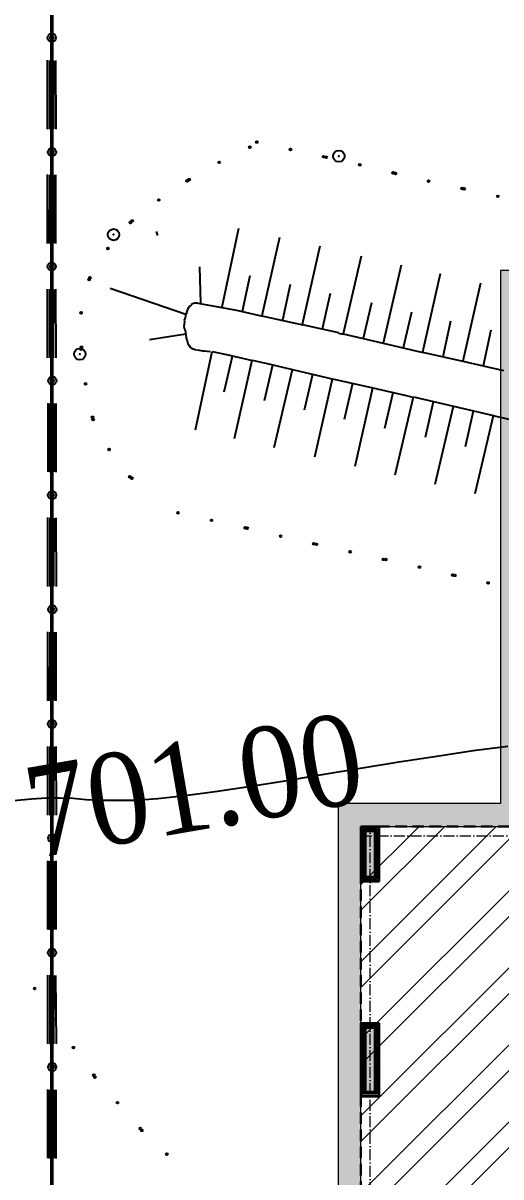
# Model space of a CAD drawing. Header units: millimetres. Extents: x 1353783 to 6492029790, y -7276956 to -512500.
# Drawn here: x 9952436 to 9954524, y -2850281 to -2845237 of the extents above; entities that cross this region are included whole.
import ezdxf

# ---------------------------------------------------------------- set-up
doc = ezdxf.new("R2010")
doc.units = ezdxf.units.MM
for name, pattern in [('( Dashed )', [0.75, 0.5, -0.25]), ('482 Границы районов', [5, 3, -1, 0, -1]), ('ACAD_ISO10W100', [18, 12, -3, 0, -3]), ('CONTI', [0]), ('осевая', [50.8, 31.75, -6.35, 6.35, -6.35])]:
    doc.linetypes.add(name, pattern=pattern)
doc.layers.get('0').update_dxf_attribs({"lineweight": 5})
doc.layers.get('Defpoints').update_dxf_attribs({"color": 255})
for name, color, linetype, lineweight in [('!A-DIAFRAGM типовой', 142, 'Continuous', 0), ('7земля', 7, 'Continuous', 30), ('DIAFRAGM', 46, 'Continuous', 30), ('INSULATION', 81, 'Continuous', 5), ('ГП-Граница учасика ИЖС', 3, 'Continuous', 5), ('ГР.УЧ', 12, 'ограждение1', 40), ('оси', 231, 'осевая', 9)]:
    doc.layers.add(name, color=color, linetype=linetype, lineweight=lineweight)
for name, color, linetype in [('GORIZUNKNOWN', 32, 'CONTI'), ('PI_DTUNKNOWN', 250, 'CONTI'), ('SIT_LГРАНИЦЫ', 10, 'CONTI'), ('SIT_LРЕЛЬЕФ', 7, 'CONTI'), ('Заливка', 7, 'Continuous'), ('РЕЛЬЕФ', 7, 'CONTI')]:
    doc.layers.add(name, color=color, linetype=linetype)
doc.styles.add('tandem1', font='', dxfattribs={"width": 0.9})
doc.styles.get('tandem1').set_extended_font_data('Times New Roman')
doc.linetypes.add('ограждение1', pattern='A,6.35,-2.54,[133,ltypeshp.shx,S=2.54,R=0,X=-2.54,Y=0],-2.54,25.4', length=36.83)

# ---------------------------------------------------------------- blocks, each defined once
blk = doc.blocks.new('амвамвам')
at = {"lineweight": 30, "ltscale": 100, "true_color": 0x939598}
h = blk.add_hatch(color=252, dxfattribs=at)
h.dxf.hatch_style = 1
h.paths.add_polyline_path([(9742031, -3645600), (9742531, -3645600), (9742531, -3635980), (9728831, -3635980), (9728831, -3647630), (9725281, -3647630), (9725281, -3660380), (9745031, -3660380), (9745031, -3659881), (9725781, -3659881), (9725781, -3648130), (9729331, -3648130), (9729331, -3636480), (9742031, -3636480)])
h.paths.add_polyline_path([(9742031, -3648400), (9742531, -3648400), (9742531, -3653481), (9742031, -3653481)], flags=17)
at = {"color": 251, "lineweight": 15, "ltscale": 100, "true_color": 0x636466}
blk.add_lwpolyline([(9742031, -3645600), (9742531, -3645600), (9742531, -3635980), (9728831, -3635980), (9728831, -3647630), (9725281, -3647630), (9725281, -3660380), (9745031, -3660380), (9745031, -3659881), (9725781, -3659881), (9725781, -3648130), (9729331, -3648130), (9729331, -3636480), (9742031, -3636480)], close=True, dxfattribs=at)
blk = doc.blocks.new('апрапрапрары')
at = {"layer": '!A-DIAFRAGM типовой', "lineweight": 0, "ltscale": 100, "true_color": 0x000000}
h = blk.add_hatch(color=18, dxfattribs=at)
h.dxf.hatch_style = 1
h.paths.add_polyline_path([(9768751, -3283577), (9768751, -3283777), (9770151, -3283777), (9770151, -3283577)])
h = blk.add_hatch(color=18, dxfattribs=at)
h.dxf.hatch_style = 1
h.paths.add_polyline_path([(9773451, -3283577), (9773451, -3283777), (9774451, -3283777), (9774451, -3283577)])
at = {"layer": 'INSULATION', "ltscale": 0.5, "true_color": 0x000000}
h = blk.add_hatch(dxfattribs=at)
h.set_pattern_fill('ANSI37', color=18, scale=9.999998, angle=180)
h.set_pattern_definition([(225, (9768750.664, -3289844.7), (22.45064, -22.45064), []), (315, (9768750.664, -3289844.7), (22.45064, 22.45064), [])])
h.paths.add_polyline_path([(9768751, -3283827), (9768701, -3283827), (9768701, -3283527), (9768751, -3283527)])
h = blk.add_hatch(dxfattribs=at)
h.set_pattern_fill('ANSI37', color=18, scale=9.999998, angle=90)
h.set_pattern_definition([(135, (9765332.54, -3283576.586), (-22.45064, -22.45064), []), (225, (9765332.54, -3283576.586), (22.45064, -22.45064), [])])
h.paths.add_polyline_path([(9768751, -3283577), (9768751, -3283527), (9770151, -3283527), (9770151, -3283577)])
h = blk.add_hatch(dxfattribs=at)
h.set_pattern_fill('ANSI37', color=18, scale=9.999998, angle=180)
h.set_pattern_definition([(225, (9770200.66, -3289844.7), (22.45064, -22.45064), []), (315, (9770200.66, -3289844.7), (22.45064, 22.45064), [])])
h.paths.add_polyline_path([(9770201, -3283827), (9770151, -3283827), (9770151, -3283527), (9770201, -3283527)])
h = blk.add_hatch(dxfattribs=at)
h.set_pattern_fill('ANSI37', color=18, scale=9.999998, angle=180)
h.set_pattern_definition([(225, (9773450.66, -3289844.69), (22.45064, -22.45064), []), (315, (9773450.66, -3289844.69), (22.45064, 22.45064), [])])
h.paths.add_polyline_path([(9773451, -3283827), (9773401, -3283827), (9773401, -3283527), (9773451, -3283527)])
h = blk.add_hatch(dxfattribs=at)
h.set_pattern_fill('ANSI37', color=18, scale=9.999998, angle=90)
h.set_pattern_definition([(135, (9770032.537, -3283576.576), (-22.45064, -22.45064), []), (225, (9770032.537, -3283576.576), (22.45064, -22.45064), [])])
h.paths.add_polyline_path([(9773451, -3283577), (9773451, -3283527), (9774451, -3283527), (9774451, -3283577)])
h = blk.add_hatch(dxfattribs=at)
h.set_pattern_fill('ANSI37', color=18, scale=9.999998, angle=180)
h.set_pattern_definition([(225, (9774500.663, -3289844.69), (22.45064, -22.45064), []), (315, (9774500.663, -3289844.69), (22.45064, 22.45064), [])])
h.paths.add_polyline_path([(9774501, -3283827), (9774451, -3283827), (9774451, -3283527), (9774501, -3283527)])
h = blk.add_hatch(dxfattribs=at)
h.set_pattern_fill('ANSI37', color=18, scale=9.999998, angle=90)
h.set_pattern_definition([(135, (9765332.54, -3283826.586), (-22.45064, -22.45064), []), (225, (9765332.54, -3283826.586), (22.45064, -22.45064), [])])
h.paths.add_polyline_path([(9768751, -3283827), (9768751, -3283777), (9770151, -3283777), (9770151, -3283827)])
h = blk.add_hatch(dxfattribs=at)
h.set_pattern_fill('ANSI37', color=18, scale=9.999998, angle=90)
h.set_pattern_definition([(135, (9770032.537, -3283826.575), (-22.45064, -22.45064), []), (225, (9770032.537, -3283826.575), (22.45064, -22.45064), [])])
h.paths.add_polyline_path([(9773451, -3283827), (9773451, -3283777), (9774451, -3283777), (9774451, -3283827)])
at = {"layer": '7земля', "color": 18, "linetype": '( Dashed )', "lineweight": 30, "ltscale": 500, "true_color": 0x000000}
for p, q in [((9762801, -3283477), (9774551, -3283477)), ((9774551, -3283477), (9774551, -3287227))]:
    blk.add_line(p, q, dxfattribs=at)
at = {"layer": '7земля', "color": 18, "lineweight": 30, "ltscale": 100, "true_color": 0x000000}
for p, q in [((9768651, -3283477), (9770251, -3283477)), ((9768651, -3283877), (9768651, -3283477)), ((9768661, -3283487), (9770241, -3283487)), ((9768661, -3283867), (9768661, -3283487)), ((9770241, -3283487), (9770241, -3283867)), ((9770251, -3283477), (9770251, -3283877)), ((9773351, -3283477), (9774551, -3283477)), ((9773351, -3283877), (9773351, -3283477)), ((9773361, -3283487), (9774541, -3283487)), ((9773361, -3283867), (9773361, -3283487)), ((9774541, -3283487), (9774541, -3283867)), ((9774551, -3283477), (9774551, -3283877)), ((9770251, -3283877), (9768651, -3283877)), ((9770241, -3283867), (9768661, -3283867)), ((9774551, -3283877), (9773351, -3283877)), ((9774541, -3283867), (9773361, -3283867))]:
    blk.add_line(p, q, dxfattribs=at)
at = {"layer": 'DIAFRAGM', "color": 18, "ltscale": 0.5, "true_color": 0x000000}
for points in [[(9768751, -3283577), (9768751, -3283777), (9770151, -3283777), (9770151, -3283577)], [(9773451, -3283577), (9773451, -3283777), (9774451, -3283777), (9774451, -3283577)]]:
    blk.add_lwpolyline(points, close=True, dxfattribs=at)
at = {"layer": 'INSULATION', "color": 18, "ltscale": 0.5, "true_color": 0x000000}
for points in [[(9768751, -3283827), (9768701, -3283827), (9768701, -3283527), (9768751, -3283527)], [(9768751, -3283577), (9768751, -3283527), (9770151, -3283527), (9770151, -3283577)], [(9770201, -3283827), (9770151, -3283827), (9770151, -3283527), (9770201, -3283527)], [(9773451, -3283827), (9773401, -3283827), (9773401, -3283527), (9773451, -3283527)], [(9773451, -3283577), (9773451, -3283527), (9774451, -3283527), (9774451, -3283577)], [(9774501, -3283827), (9774451, -3283827), (9774451, -3283527), (9774501, -3283527)], [(9768751, -3283827), (9768751, -3283777), (9770151, -3283777), (9770151, -3283827)], [(9773451, -3283827), (9773451, -3283777), (9774451, -3283777), (9774451, -3283827)]]:
    blk.add_lwpolyline(points, close=True, dxfattribs=at)
at = {"layer": 'оси', "color": 251, "linetype": 'ACAD_ISO10W100', "lineweight": 13, "ltscale": 20, "true_color": 0x636466}
for p, q in [((9774351, -3283477), (9774351, -3299726)), ((9761851, -3283677), (9774551, -3283677))]:
    blk.add_line(p, q, dxfattribs=at)
blk = doc.blocks.new('оо')
at = {"layer": 'GORIZUNKNOWN', "color": 9, "true_color": 0xc7c8ca}
blk.add_lwpolyline([(222669.783, -3431763.892), (222670.163, -3431763.972), (222670.483, -3431764.052), (222670.763, -3431764.142), (222671.033, -3431764.242), (222671.293, -3431764.352), (222671.583, -3431764.462), (222671.923, -3431764.572), (222672.313, -3431764.692), (222672.793, -3431764.812), (222673.373, -3431764.932), (222674.033, -3431765.052), (222674.763, -3431765.172), (222675.553, -3431765.292), (222676.373, -3431765.412), (222677.213, -3431765.532), (222678.053, -3431765.662), (222678.883, -3431765.792), (222679.673, -3431765.922), (222680.423, -3431766.062)], dxfattribs=at)
at = {"layer": 'PI_DTUNKNOWN', "color": 9, "true_color": 0xc7c8ca}
for centre in [(222680.853, -3431752.652), (222675.643, -3431752.782), (222674.143, -3431755.042)]:
    blk.add_circle(centre, 0.125, dxfattribs=at)
for p in [(222675.643, -3431752.782), (222680.853, -3431752.652), (222674.143, -3431755.042)]:
    blk.add_point(p, dxfattribs=at)
at = {"layer": 'SIT_LГРАНИЦЫ', "color": 9, "true_color": 0xc7c8ca}
for p, q in [((222674.973, -3431750.142), (222675.433, -3431748.712)), ((222675.023, -3431750.162), (222675.483, -3431748.732)), ((222675.063, -3431750.172), (222675.523, -3431748.742)), ((222675.103, -3431750.182), (222675.563, -3431748.762)), ((222675.153, -3431750.202), (222675.603, -3431748.772)), ((222674.213, -3431752.522), (222674.673, -3431751.092)), ((222674.253, -3431752.542), (222674.713, -3431751.112)), ((222674.293, -3431752.552), (222674.753, -3431751.122)), ((222674.343, -3431752.562), (222674.803, -3431751.142)), ((222674.383, -3431752.582), (222674.843, -3431751.152)), ((222673.443, -3431754.902), (222673.903, -3431753.472)), ((222673.493, -3431754.922), (222673.953, -3431753.492)), ((222673.533, -3431754.932), (222673.993, -3431753.502)), ((222673.573, -3431754.942), (222674.033, -3431753.522)), ((222673.623, -3431754.962), (222674.073, -3431753.532)), ((222672.693, -3431757.282), (222673.153, -3431755.852)), ((222672.733, -3431757.302), (222673.193, -3431755.872)), ((222672.773, -3431757.312), (222673.233, -3431755.882)), ((222672.823, -3431757.322), (222673.283, -3431755.902)), ((222672.863, -3431757.342), (222673.323, -3431755.912)), ((222671.923, -3431759.662), (222672.383, -3431758.232)), ((222671.973, -3431759.682), (222672.433, -3431758.252)), ((222672.013, -3431759.692), (222672.473, -3431758.262)), ((222672.053, -3431759.702), (222672.513, -3431758.282)), ((222672.103, -3431759.722), (222672.553, -3431758.292)), ((222671.163, -3431762.042), (222671.623, -3431760.612)), ((222671.203, -3431762.062), (222671.663, -3431760.632)), ((222671.243, -3431762.072), (222671.703, -3431760.642)), ((222671.293, -3431762.082), (222671.753, -3431760.662)), ((222671.333, -3431762.102), (222671.793, -3431760.672)), ((222670.393, -3431764.422), (222670.853, -3431762.992)), ((222670.443, -3431764.442), (222670.903, -3431763.012)), ((222670.483, -3431764.452), (222670.943, -3431763.022)), ((222670.523, -3431764.462), (222670.983, -3431763.042)), ((222670.573, -3431764.482), (222671.023, -3431763.052)), ((222669.633, -3431766.802), (222670.093, -3431765.372)), ((222669.673, -3431766.822), (222670.133, -3431765.392)), ((222669.713, -3431766.832), (222670.173, -3431765.402)), ((222669.763, -3431766.842), (222670.223, -3431765.422)), ((222669.803, -3431766.862), (222670.263, -3431765.432)), ((222668.863, -3431769.182), (222669.323, -3431767.752)), ((222668.913, -3431769.202), (222669.373, -3431767.772)), ((222668.953, -3431769.212), (222669.413, -3431767.782)), ((222668.993, -3431769.222), (222669.453, -3431767.802)), ((222669.043, -3431769.242), (222669.493, -3431767.812)), ((222668.103, -3431771.562), (222668.563, -3431770.132)), ((222668.143, -3431771.582), (222668.603, -3431770.152)), ((222668.183, -3431771.592), (222668.643, -3431770.162)), ((222668.233, -3431771.602), (222668.693, -3431770.182)), ((222668.273, -3431771.622), (222668.733, -3431770.192))]:
    blk.add_line(p, q, dxfattribs=at)
for centre, radius in [((222675.673, -3431748.272), 0.09), ((222675.673, -3431748.272), 0.04), ((222674.913, -3431750.652), 0.09), ((222674.913, -3431750.652), 0.04), ((222674.143, -3431753.032), 0.09), ((222674.143, -3431753.032), 0.04), ((222673.393, -3431755.412), 0.09), ((222673.393, -3431755.412), 0.04), ((222672.623, -3431757.792), 0.09), ((222672.623, -3431757.792), 0.04), ((222671.863, -3431760.172), 0.09), ((222671.863, -3431760.172), 0.04), ((222671.093, -3431762.552), 0.09), ((222671.093, -3431762.552), 0.04), ((222670.333, -3431764.932), 0.09), ((222670.333, -3431764.932), 0.04), ((222669.563, -3431767.312), 0.09), ((222669.563, -3431767.312), 0.04), ((222668.803, -3431769.692), 0.09), ((222668.803, -3431769.692), 0.04)]:
    blk.add_circle(centre, radius, dxfattribs=at)
at = {"layer": 'SIT_LРЕЛЬЕФ', "color": 9, "true_color": 0xc7c8ca}
for p, q in [((222676.553, -3431753.002), (222676.553, -3431753.092)), ((222678.283, -3431753.492), (222677.413, -3431755.012)), ((222675.213, -3431753.872), (222676.613, -3431754.922)), ((222677.213, -3431754.022), (222676.993, -3431754.792)), ((222679.073, -3431753.952), (222678.183, -3431755.462)), ((222678.203, -3431754.552), (222677.803, -3431755.242)), ((222679.853, -3431754.402), (222678.963, -3431755.912)), ((222676.683, -3431754.832), (222676.653, -3431754.872)), ((222676.713, -3431754.802), (222676.683, -3431754.832)), ((222676.753, -3431754.782), (222676.713, -3431754.802)), ((222676.793, -3431754.762), (222676.753, -3431754.782)), ((222676.823, -3431754.742), (222676.793, -3431754.752)), ((222676.873, -3431754.752), (222676.823, -3431754.752)), ((222676.933, -3431754.772), (222676.873, -3431754.752)), ((222676.933, -3431754.772), (222677.693, -3431755.172)), ((222676.533, -3431755.072), (222676.513, -3431755.112)), ((222676.543, -3431755.032), (222676.533, -3431755.072)), ((222676.573, -3431754.992), (222676.543, -3431755.032)), ((222676.593, -3431754.952), (222676.573, -3431754.992)), ((222676.613, -3431754.922), (222676.593, -3431754.952)), ((222676.653, -3431754.872), (222676.623, -3431754.912)), ((222678.983, -3431755.002), (222678.583, -3431755.692)), ((222680.653, -3431754.882), (222679.753, -3431756.382)), ((222675.693, -3431755.202), (222676.483, -3431755.332)), ((222676.483, -3431755.292), (222676.473, -3431755.352)), ((222676.493, -3431755.162), (222676.483, -3431755.222)), ((222676.493, -3431755.222), (222676.483, -3431755.292)), ((222676.513, -3431755.112), (222676.493, -3431755.162)), ((222677.693, -3431755.172), (222678.193, -3431755.472)), ((222681.423, -3431755.342), (222680.523, -3431756.842)), ((222676.473, -3431755.352), (222676.463, -3431755.422)), ((222676.463, -3431755.422), (222676.463, -3431755.482)), ((222676.463, -3431755.482), (222676.463, -3431755.542)), ((222676.463, -3431755.542), (222676.473, -3431755.592)), ((222676.473, -3431755.592), (222676.483, -3431755.632)), ((222678.183, -3431755.462), (222678.473, -3431755.632)), ((222679.753, -3431755.452), (222679.353, -3431756.142)), ((222676.483, -3431755.632), (222676.513, -3431755.672)), ((222676.513, -3431755.672), (222676.553, -3431755.702)), ((222676.553, -3431755.702), (222676.593, -3431755.732)), ((222676.603, -3431755.732), (222676.653, -3431755.762)), ((222676.653, -3431755.762), (222676.713, -3431755.792)), ((222676.713, -3431755.792), (222676.763, -3431755.812)), ((222676.763, -3431755.812), (222676.813, -3431755.832)), ((222676.813, -3431755.832), (222676.853, -3431755.852)), ((222676.853, -3431755.852), (222676.883, -3431755.852)), ((222678.473, -3431755.632), (222678.973, -3431755.922)), ((222682.173, -3431755.782), (222681.283, -3431757.292)), ((222676.043, -3431757.392), (222676.913, -3431755.872)), ((222676.893, -3431756.792), (222677.303, -3431756.102)), ((222676.913, -3431755.872), (222677.193, -3431756.032)), ((222677.193, -3431756.032), (222677.693, -3431756.332)), ((222678.963, -3431755.912), (222679.663, -3431756.322)), ((222680.553, -3431755.922), (222680.143, -3431756.612)), ((222676.793, -3431757.832), (222677.683, -3431756.322)), ((222677.683, -3431756.322), (222677.973, -3431756.492)), ((222679.663, -3431756.332), (222679.743, -3431756.382)), ((222682.953, -3431756.242), (222682.063, -3431757.752)), ((222677.673, -3431757.242), (222678.083, -3431756.552)), ((222677.973, -3431756.492), (222678.463, -3431756.782)), ((222679.753, -3431756.382), (222680.523, -3431756.842)), ((222681.323, -3431756.382), (222680.913, -3431757.072)), ((222677.563, -3431758.282), (222678.463, -3431756.782)), ((222678.463, -3431756.782), (222679.143, -3431757.192)), ((222680.523, -3431756.842), (222681.153, -3431757.222)), ((222682.073, -3431756.832), (222681.673, -3431757.522)), ((222678.443, -3431757.702), (222678.853, -3431757.012)), ((222678.343, -3431758.752), (222679.233, -3431757.242)), ((222679.143, -3431757.192), (222679.243, -3431757.252)), ((222679.233, -3431757.242), (222680.013, -3431757.702)), ((222681.153, -3431757.222), (222681.293, -3431757.302)), ((222681.283, -3431757.292), (222682.063, -3431757.752)), ((222682.853, -3431757.292), (222682.453, -3431757.982)), ((222679.213, -3431758.162), (222679.623, -3431757.472)), ((222679.123, -3431759.212), (222680.013, -3431757.702)), ((222680.013, -3431757.702), (222680.653, -3431758.082)), ((222682.063, -3431757.752), (222682.843, -3431758.212)), ((222679.993, -3431758.622), (222680.403, -3431757.932)), ((222680.653, -3431758.082), (222680.783, -3431758.162)), ((222679.893, -3431759.662), (222680.793, -3431758.162)), ((222680.793, -3431758.162), (222681.563, -3431758.622)), ((222680.663, -3431760.122), (222681.563, -3431758.622)), ((222680.773, -3431759.082), (222681.183, -3431758.392)), ((222681.563, -3431758.622), (222682.333, -3431759.082)), ((222681.543, -3431759.542), (222681.953, -3431758.852)), ((222681.433, -3431760.582), (222682.333, -3431759.082)), ((222682.333, -3431759.082), (222682.383, -3431759.112)), ((222682.383, -3431759.112), (222683.103, -3431759.542))]:
    blk.add_line(p, q, dxfattribs=at)
for centre in [(222679.243, -3431751.812), (222678.323, -3431751.982), (222679.063, -3431751.872), (222677.533, -3431752.152), (222677.583, -3431752.142), (222679.893, -3431752.192), (222676.813, -3431752.362), (222680.533, -3431752.562), (222680.583, -3431752.592), (222676.073, -3431752.642), (222676.123, -3431752.622), (222675.433, -3431753.032), (222681.233, -3431752.972), (222674.833, -3431753.552), (222674.863, -3431753.522), (222681.873, -3431753.362), (222681.913, -3431753.392), (222682.553, -3431753.772), (222674.443, -3431754.192), (222683.203, -3431754.152), (222683.243, -3431754.172), (222683.893, -3431754.552), (222674.203, -3431754.952), (222674.223, -3431754.912), (222674.063, -3431755.702), (222673.983, -3431756.442), (222673.983, -3431756.492), (222674.113, -3431757.222), (222674.363, -3431757.932), (222674.393, -3431757.972), (222675.123, -3431759.002), (222675.773, -3431759.382), (222676.423, -3431759.762), (222676.463, -3431759.782), (222677.103, -3431760.172), (222677.743, -3431760.552), (222677.793, -3431760.582), (222678.443, -3431760.962), (222679.083, -3431761.342), (222679.133, -3431761.362), (222679.783, -3431761.742), (222680.423, -3431762.132), (222680.463, -3431762.152), (222681.103, -3431762.532), (222668.963, -3431767.942), (222669.123, -3431768.672), (222669.143, -3431768.712), (222669.373, -3431769.432), (222669.613, -3431770.142), (222669.623, -3431770.192), (222669.923, -3431770.872), (222670.223, -3431771.562), (222670.243, -3431771.612), (222670.603, -3431772.272)]:
    blk.add_circle(centre, 0.02, dxfattribs=at)

msp = doc.modelspace()

# ---------------------------------------------------------------- hatches: boundary and pattern name
at = {"layer": 'Заливка', "lineweight": 13, "ltscale": 100, "true_color": 0xffb3ff}
h = msp.add_hatch(dxfattribs=at)
h.set_pattern_fill('ANSI32', color=211, scale=25)
h.set_pattern_definition([(45, (298297.59, -46870.15), (-168.379802, 168.379802), []), (45, (298409.84, -46870.15), (-168.379802, 168.379802), [])])
h.paths.add_polyline_path([(9954622.4, -2846419.4), (9957162.5, -2846416.2), (9957162.5, -2851099.5), (9953912.3, -2851099.5), (9953912.4, -2848749.4), (9954622.4, -2848749.4)])

# ---------------------------------------------------------------- linework, layer by layer
at = {"layer": 'ГП-Граница учасика ИЖС', "color": 94, "linetype": '482 Границы районов', "lineweight": 30, "ltscale": 100}
msp.add_lwpolyline([(9957762.4, -2848243.5), (9957762.4, -2845003.7), (9952562.4, -2845003.7), (9952562.4, -2851699.5), (9957762.4, -2851699.5), (9957762.4, -2851099.5)], dxfattribs=at)
at = {"layer": 'ГР.УЧ', "lineweight": 50, "ltscale": 50}
msp.add_lwpolyline([(9989974.7, -2788087), (9980999.9, -2784252.7), (9971209.8, -2783594.9), (9961622.1, -2784090.5), (9956026.4, -2789101.7), (9952562.4, -2798133.6), (9952562.4, -2851699.5), (9972185.4, -2856026.2), (9982830, -2857774.9), (9996494.1, -2858056.4)], dxfattribs=at)
at = {"layer": 'Заливка', "color": 211, "lineweight": 13, "ltscale": 100, "true_color": 0xffb3ff}
msp.add_lwpolyline([(9954622.4, -2846419.4), (9957162.5, -2846416.2), (9957162.5, -2851099.5), (9953912.3, -2851099.5), (9953912.4, -2848749.4), (9954622.4, -2848749.4)], close=True, dxfattribs=at)

# ---------------------------------------------------------------- block references
at = {"color": 1, "lineweight": 30}
for name, p, xscale, yscale, zscale, rotation in [('амвамвам', (8008756.4, -2119122.9), 0.1999999999999998, 0.1999999999999998, 0.1999999999999998, 359.9999889757423), ('апрапрапрары', (9297216.8, -4803659.5), 0.1999999999999999, 0.1999999999999999, 0.1999999999999999, 89.99998897575162)]:
    msp.add_blockref(name, p, dxfattribs=dict(at, xscale=xscale, yscale=yscale, zscale=zscale, rotation=rotation))
at = {"layer": 'РЕЛЬЕФ', "color": 240, "lineweight": 30, "true_color": 0xed1f24, "xscale": 200.0000000000001, "yscale": 200.0000000000001, "zscale": 200.0000000000001, "rotation": 17.80578495452471}
msp.add_blockref('оо', (-242329121, 637008728.1), dxfattribs=at)

# ---------------------------------------------------------------- texts
at = {"layer": 'Defpoints', "color": 252, "true_color": 0x939598, "insert": (9953184.3, -2848572), "char_height": 396, "width": 748.003, "attachment_point": 5, "rotation": 9.8092, "style": 'tandem1'}
msp.add_mtext('701.00', dxfattribs=at)

doc.saveas('drawing.dxf')
